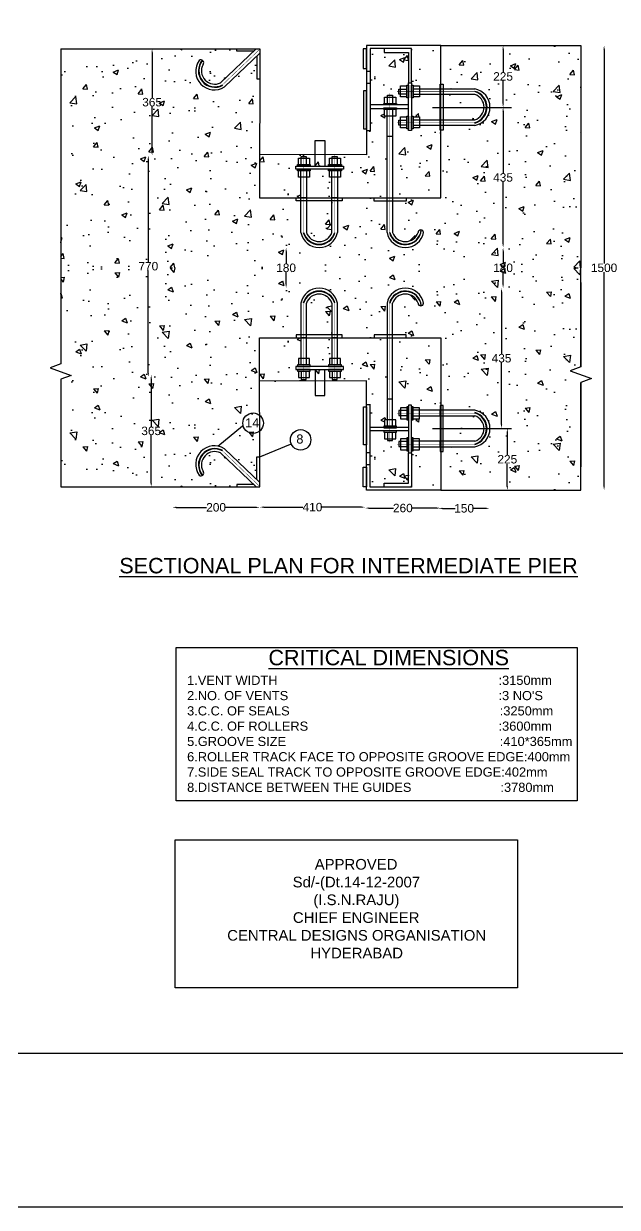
# Model space of a CAD drawing. Header units: metres. Extents: x 9074 to 14616, y 1632 to 4470.
# Drawn here: x 12057 to 12827, y 1632 to 3167 of the extents above; entities that cross this region are included whole.
import ezdxf

# ---------------------------------------------------------------- set-up
doc = ezdxf.new("R2010")
doc.units = ezdxf.units.M
doc.header["$MEASUREMENT"] = 0
doc.linetypes.add('ACAD_ISO02W100', pattern=[15, 12, -3])
doc.layers.add('DRAWING', color=7, linetype='Continuous')
doc.styles.get("Standard").update_dxf_attribs({"font": 'ARIAL_1.TTF'})
doc.dimstyles.get("Standard").update_dxf_attribs({"dimtxt": 11, "dimasz": 5, "dimexe": 0.18, "dimexo": 0.0625, "dimgap": 0.09, "dimtad": 0, "dimtih": 1, "dimtoh": 1, "dimdec": 0, "dimzin": 0, "dimdsep": 46, "dimtxsty": 'Standard', "dimcen": 0, "dimse1": 1, "dimse2": 1, "dimadec": 0, "dimazin": 0, "dimtfac": 1, "dimtdec": 0, "dimtofl": 0, "dimtmove": 0, "dimatfit": 3, "dimfxl": 0, "dimtolj": 1, "dimtzin": 0, "dimarcsym": 0})
picture_1 = doc.add_image_def('image1.jpg', size_in_pixel=(7220, 3698))
pattern_1 = [(50, (0, 0), (71.72602, -6.27521), [7.5, -82.5]), (355, (0, 0), (-13.87513, 75.2192), [6, -66]), (100.4514, (5.98, -0.52), (57.85094, 68.94395), [6.374, -70.1142]), (46.1842, (0, 20), (106.7241, -16.5519), [11.25, -123.75]), (96.6356, (8.89, 18.62), (93.4663, 97.4118), [9.561, -105.1713]), (351.1842, (0, 20), (93.4662, 97.4119), [9, -99]), (21, (10, 15), (59.6907, -40.2619), [7.5, -82.5]), (326, (10, 15), (24.33153, 72.515), [6, -66]), (71.4514, (14.974, 11.645), (84.02226, 32.25305), [6.374, -70.1142]), (37.5, (0, 0), (1.215986, 33.289385), [0, -65.2, 0, -67, 0, -66.25]), (7.5, (0, 0), (26.30695, 39.44117), [0, -38.2, 0, -63.7, 0, -25.25]), (327.5, (-22.3, 0), (53.382244, -2.255487), [0, -25, 0, -78, 0, -103.5]), (317.5, (-32.3, 0), (58.31862, 10.0105), [0, -32.5, 0, -51.8, 0, -73.5])]
pattern_2 = [(310, (0, 5701.14), (71.72602, 6.27521), [7.5, -82.5]), (5, (0, 5701.14), (-13.87513, -75.2192), [6, -66]), (259.5486, (5.98, 5701.665), (57.85094, -68.94395), [6.374, -70.1142]), (313.8158, (0, 5681.14), (106.7241, 16.5519), [11.25, -123.75]), (263.3644, (8.89, 5682.52), (93.4663, -97.4118), [9.561, -105.1713]), (8.8158, (0, 5681.14), (93.4662, -97.4119), [9, -99]), (339, (10, 5686.14), (59.6907, 40.2619), [7.5, -82.5]), (34, (10, 5686.14), (24.33153, -72.515), [6, -66]), (288.5486, (14.974, 5689.5), (84.02226, -32.25305), [6.374, -70.1142]), (322.5, (0, 5701.142), (1.215986, -33.289385), [0, -65.2, 0, -67, 0, -66.25]), (352.5, (0, 5701.142), (26.30695, -39.44117), [0, -38.2, 0, -63.7, 0, -25.25]), (32.5, (-22.3, 5701.142), (53.382244, 2.255487), [0, -25, 0, -78, 0, -103.5]), (42.5, (-32.3, 5701.14), (58.31862, -10.0105), [0, -32.5, 0, -51.8, 0, -73.5])]

# ---------------------------------------------------------------- blocks, each defined once
blk = doc.blocks.new('*D36')
at = {"layer": 'Defpoints', "color": 0, "transparency": 16777216}
for p in [(12224.8, 3134.8), (12223.6, 2996.3), (12226.3, 2996.3)]:
    blk.add_point(p, dxfattribs=at)
at = {"layer": 'DRAWING', "color": 0, "lineweight": -2, "transparency": 16777216}
for p, q in [((12223.6, 3129.8), (12223.6, 3071.2)), ((12223.6, 3001.3), (12223.6, 3059.8))]:
    blk.add_line(p, q, dxfattribs=at)
at = {"layer": 'DRAWING', "color": 0, "transparency": 16777216}
for points in [[(12222.8, 3129.8), (12224.4, 3129.8), (12223.6, 3134.8)], [(12222.8, 3001.3), (12224.4, 3001.3), (12223.6, 2996.3)]]:
    blk.add_solid(points, dxfattribs=at)
at = {"layer": 'DRAWING', "color": 0, "transparency": 16777216, "insert": (12223.6, 3065.5), "char_height": 11, "attachment_point": 5}
blk.add_mtext('\\A1;365', dxfattribs=at)
blk = doc.blocks.new('*D37')
at = {"layer": 'Defpoints', "color": 0, "transparency": 16777216}
for p in [(12223.6, 2996.3), (12218.7, 2709.2), (12226.1, 2709.2)]:
    blk.add_point(p, dxfattribs=at)
at = {"layer": 'DRAWING', "color": 0, "lineweight": -2, "transparency": 16777216}
for p, q in [((12218.7, 2991.3), (12218.7, 2858.4)), ((12218.7, 2714.2), (12218.7, 2847))]:
    blk.add_line(p, q, dxfattribs=at)
at = {"layer": 'DRAWING', "color": 0, "transparency": 16777216}
for points in [[(12217.8, 2991.3), (12219.5, 2991.3), (12218.7, 2996.3)], [(12217.8, 2714.2), (12219.5, 2714.2), (12218.7, 2709.2)]]:
    blk.add_solid(points, dxfattribs=at)
at = {"layer": 'DRAWING', "color": 0, "transparency": 16777216, "insert": (12218.7, 2852.7), "char_height": 11, "attachment_point": 5}
blk.add_mtext('\\A1;770', dxfattribs=at)
blk = doc.blocks.new('*D38')
at = {"layer": 'Defpoints', "color": 0, "transparency": 16777216}
for p in [(12218.3, 2711.7), (12218.3, 2566.3), (12222.4, 2566.3)]:
    blk.add_point(p, dxfattribs=at)
at = {"layer": 'DRAWING', "color": 0, "lineweight": -2, "transparency": 16777216}
for p, q in [((12222.4, 2706.7), (12222.4, 2644.7)), ((12222.4, 2571.3), (12222.4, 2633.3))]:
    blk.add_line(p, q, dxfattribs=at)
at = {"layer": 'DRAWING', "color": 0, "transparency": 16777216}
for points in [[(12221.6, 2706.7), (12223.3, 2706.7), (12222.4, 2711.7)], [(12221.6, 2571.3), (12223.3, 2571.3), (12222.4, 2566.3)]]:
    blk.add_solid(points, dxfattribs=at)
at = {"layer": 'DRAWING', "color": 0, "transparency": 16777216, "insert": (12222.4, 2639), "char_height": 11, "attachment_point": 5}
blk.add_mtext('\\A1;365', dxfattribs=at)
blk = doc.blocks.new('*D39')
at = {"layer": 'Defpoints', "color": 0, "transparency": 16777216}
for p in [(12249.9, 2537.3), (12363.3, 2539.8), (12363.3, 2539.5)]:
    blk.add_point(p, dxfattribs=at)
at = {"layer": 'DRAWING', "color": 0, "lineweight": -2, "transparency": 16777216}
for p, q in [((12254.9, 2539.8), (12294.3, 2539.8)), ((12358.3, 2539.8), (12318.9, 2539.8))]:
    blk.add_line(p, q, dxfattribs=at)
at = {"layer": 'DRAWING', "color": 0, "transparency": 16777216}
for points in [[(12254.9, 2540.7), (12254.9, 2539), (12249.9, 2539.8)], [(12358.3, 2540.7), (12358.3, 2539), (12363.3, 2539.8)]]:
    blk.add_solid(points, dxfattribs=at)
at = {"layer": 'DRAWING', "color": 0, "transparency": 16777216, "insert": (12306.6, 2539.8), "char_height": 11, "attachment_point": 5}
blk.add_mtext('\\A1;200', dxfattribs=at)
blk = doc.blocks.new('*D40')
at = {"layer": 'Defpoints', "color": 0, "transparency": 16777216}
for p in [(12363.3, 2539.5), (12499.9, 2540.1), (12499.9, 2538.5)]:
    blk.add_point(p, dxfattribs=at)
at = {"layer": 'DRAWING', "color": 0, "lineweight": -2, "transparency": 16777216}
for p, q in [((12368.3, 2540.1), (12419.2, 2540.1)), ((12494.9, 2540.1), (12444, 2540.1))]:
    blk.add_line(p, q, dxfattribs=at)
at = {"layer": 'DRAWING', "color": 0, "transparency": 16777216}
for points in [[(12368.3, 2541), (12368.3, 2539.3), (12363.3, 2540.1)], [(12494.9, 2541), (12494.9, 2539.3), (12499.9, 2540.1)]]:
    blk.add_solid(points, dxfattribs=at)
at = {"layer": 'DRAWING', "color": 0, "transparency": 16777216, "insert": (12431.6, 2540.1), "char_height": 11, "attachment_point": 5}
blk.add_mtext('\\A1;410', dxfattribs=at)
blk = doc.blocks.new('*D41')
at = {"layer": 'Defpoints', "color": 0, "transparency": 16777216}
for p in [(12499.9, 2540.1), (12597.7, 2538.9), (12597.7, 2538.9)]:
    blk.add_point(p, dxfattribs=at)
at = {"layer": 'DRAWING', "color": 0, "lineweight": -2, "transparency": 16777216}
for p, q in [((12504.9, 2538.9), (12536.5, 2538.9)), ((12592.7, 2538.9), (12561.1, 2538.9))]:
    blk.add_line(p, q, dxfattribs=at)
at = {"layer": 'DRAWING', "color": 0, "transparency": 16777216}
for points in [[(12504.9, 2539.7), (12504.9, 2538), (12499.9, 2538.9)], [(12592.7, 2539.7), (12592.7, 2538), (12597.7, 2538.9)]]:
    blk.add_solid(points, dxfattribs=at)
at = {"layer": 'DRAWING', "color": 0, "transparency": 16777216, "insert": (12548.8, 2538.9), "char_height": 11, "attachment_point": 5}
blk.add_mtext('\\A1;260', dxfattribs=at)
blk = doc.blocks.new('*D42')
at = {"layer": 'Defpoints', "color": 0, "transparency": 16777216}
for p in [(12595.2, 2538.4), (12661.3, 2539.8), (12661.3, 2538.5)]:
    blk.add_point(p, dxfattribs=at)
at = {"layer": 'DRAWING', "color": 0, "lineweight": -2, "transparency": 16777216}
for p, q in [((12600.2, 2538.5), (12616.6, 2538.5)), ((12656.3, 2538.5), (12640, 2538.5))]:
    blk.add_line(p, q, dxfattribs=at)
at = {"layer": 'DRAWING', "color": 0, "transparency": 16777216}
for points in [[(12600.2, 2539.4), (12600.2, 2537.7), (12595.2, 2538.5)], [(12656.3, 2539.4), (12656.3, 2537.7), (12661.3, 2538.5)]]:
    blk.add_solid(points, dxfattribs=at)
at = {"layer": 'DRAWING', "color": 0, "transparency": 16777216, "insert": (12628.3, 2538.5), "char_height": 11, "attachment_point": 5}
blk.add_mtext('\\A1;150', dxfattribs=at)
blk = doc.blocks.new('*D43')
at = {"layer": 'Defpoints', "color": 0, "transparency": 16777216}
for p in [(12680.5, 2642.3), (12684.3, 2562.1), (12684.3, 2562.1)]:
    blk.add_point(p, dxfattribs=at)
at = {"layer": 'DRAWING', "color": 0, "lineweight": -2, "transparency": 16777216}
for p, q in [((12684.3, 2637.3), (12684.3, 2607.9)), ((12684.3, 2567.1), (12684.3, 2596.5))]:
    blk.add_line(p, q, dxfattribs=at)
at = {"layer": 'DRAWING', "color": 0, "transparency": 16777216}
for points in [[(12683.5, 2637.3), (12685.2, 2637.3), (12684.3, 2642.3)], [(12683.5, 2567.1), (12685.2, 2567.1), (12684.3, 2562.1)]]:
    blk.add_solid(points, dxfattribs=at)
at = {"layer": 'DRAWING', "color": 0, "transparency": 16777216, "insert": (12684.3, 2602.2), "char_height": 11, "attachment_point": 5}
blk.add_mtext('\\A1;225', dxfattribs=at)
blk = doc.blocks.new('*D44')
at = {"layer": 'Defpoints', "color": 0, "transparency": 16777216}
for p in [(12675.8, 2824.2), (12676.8, 2824.2), (12684.3, 2642.3)]:
    blk.add_point(p, dxfattribs=at)
at = {"layer": 'DRAWING', "color": 0, "lineweight": -2, "transparency": 16777216}
for p, q in [((12676.8, 2819.2), (12676.8, 2739)), ((12676.8, 2647.3), (12676.8, 2727.6))]:
    blk.add_line(p, q, dxfattribs=at)
at = {"layer": 'DRAWING', "color": 0, "transparency": 16777216}
for points in [[(12676, 2819.2), (12677.7, 2819.2), (12676.8, 2824.2)], [(12676, 2647.3), (12677.7, 2647.3), (12676.8, 2642.3)]]:
    blk.add_solid(points, dxfattribs=at)
at = {"layer": 'DRAWING', "color": 0, "transparency": 16777216, "insert": (12676.8, 2733.3), "char_height": 11, "attachment_point": 5}
blk.add_mtext('\\A1;435', dxfattribs=at)
blk = doc.blocks.new('*D45')
at = {"layer": 'Defpoints', "color": 0, "transparency": 16777216}
for p in [(12552, 2876.8), (12678.8, 2876.8), (12552, 2824.3)]:
    blk.add_point(p, dxfattribs=at)
at = {"layer": 'DRAWING', "color": 0, "lineweight": -2, "transparency": 16777216}
for p, q in [((12678.8, 2871.8), (12678.8, 2856.3)), ((12678.8, 2829.3), (12678.8, 2844.9))]:
    blk.add_line(p, q, dxfattribs=at)
at = {"layer": 'DRAWING', "color": 0, "transparency": 16777216}
for points in [[(12678, 2871.8), (12679.7, 2871.8), (12678.8, 2876.8)], [(12678, 2829.3), (12679.7, 2829.3), (12678.8, 2824.3)]]:
    blk.add_solid(points, dxfattribs=at)
at = {"layer": 'DRAWING', "color": 0, "transparency": 16777216, "insert": (12678.8, 2850.6), "char_height": 11, "attachment_point": 5}
blk.add_mtext('\\A1;180', dxfattribs=at)
blk = doc.blocks.new('*D46')
at = {"layer": 'Defpoints', "color": 0, "transparency": 16777216}
for p in [(12678.8, 3058.8), (12678.8, 3058.8), (12678.8, 2876.8)]:
    blk.add_point(p, dxfattribs=at)
at = {"layer": 'DRAWING', "color": 0, "lineweight": -2, "transparency": 16777216}
for p, q in [((12678.8, 3053.8), (12678.8, 2973.5)), ((12678.8, 2881.8), (12678.8, 2962.1))]:
    blk.add_line(p, q, dxfattribs=at)
at = {"layer": 'DRAWING', "color": 0, "transparency": 16777216}
for points in [[(12678, 3053.8), (12679.7, 3053.8), (12678.8, 3058.8)], [(12678, 2881.8), (12679.7, 2881.8), (12678.8, 2876.8)]]:
    blk.add_solid(points, dxfattribs=at)
at = {"layer": 'DRAWING', "color": 0, "transparency": 16777216, "insert": (12678.8, 2967.8), "char_height": 11, "attachment_point": 5}
blk.add_mtext('\\A1;435', dxfattribs=at)
blk = doc.blocks.new('*D47')
at = {"layer": 'Defpoints', "color": 0, "transparency": 16777216}
for p in [(12678.8, 3139), (12678.8, 3139), (12678.8, 3058.8)]:
    blk.add_point(p, dxfattribs=at)
at = {"layer": 'DRAWING', "color": 0, "lineweight": -2, "transparency": 16777216}
for p, q in [((12678.8, 3134), (12678.8, 3104.6)), ((12678.8, 3063.8), (12678.8, 3093.2))]:
    blk.add_line(p, q, dxfattribs=at)
at = {"layer": 'DRAWING', "color": 0, "transparency": 16777216}
for points in [[(12678, 3134), (12679.7, 3134), (12678.8, 3139)], [(12678, 3063.8), (12679.7, 3063.8), (12678.8, 3058.8)]]:
    blk.add_solid(points, dxfattribs=at)
at = {"layer": 'DRAWING', "color": 0, "transparency": 16777216, "insert": (12678.8, 3098.9), "char_height": 11, "attachment_point": 5}
blk.add_mtext('\\A1;225', dxfattribs=at)
blk = doc.blocks.new('*D48')
at = {"layer": 'Defpoints', "color": 0, "transparency": 16777216}
for p in [(12437.7, 2877), (12397.4, 2824.3), (12439.5, 2824.3)]:
    blk.add_point(p, dxfattribs=at)
at = {"layer": 'DRAWING', "color": 0, "lineweight": -2, "transparency": 16777216}
for p, q in [((12397.4, 2872), (12397.4, 2856.3)), ((12397.4, 2829.3), (12397.4, 2844.9))]:
    blk.add_line(p, q, dxfattribs=at)
at = {"layer": 'DRAWING', "color": 0, "transparency": 16777216}
for points in [[(12396.6, 2872), (12398.2, 2872), (12397.4, 2877)], [(12396.6, 2829.3), (12398.2, 2829.3), (12397.4, 2824.3)]]:
    blk.add_solid(points, dxfattribs=at)
at = {"layer": 'DRAWING', "color": 0, "transparency": 16777216, "insert": (12397.4, 2850.6), "char_height": 11, "attachment_point": 5}
blk.add_mtext('\\A1;180', dxfattribs=at)
blk = doc.blocks.new('*D49')
at = {"layer": 'Defpoints', "color": 0, "transparency": 16777216}
for p in [(12779.7, 3139), (12779.7, 2562.1), (12809.8, 2562.1)]:
    blk.add_point(p, dxfattribs=at)
at = {"layer": 'DRAWING', "color": 0, "lineweight": -2, "transparency": 16777216}
for p, q in [((12809.8, 3134), (12809.8, 2856.3)), ((12809.8, 2567.1), (12809.8, 2844.9))]:
    blk.add_line(p, q, dxfattribs=at)
at = {"layer": 'DRAWING', "color": 0, "transparency": 16777216}
for points in [[(12809, 3134), (12810.7, 3134), (12809.8, 3139)], [(12809, 2567.1), (12810.7, 2567.1), (12809.8, 2562.1)]]:
    blk.add_solid(points, dxfattribs=at)
at = {"layer": 'DRAWING', "color": 0, "transparency": 16777216, "insert": (12809.8, 2850.6), "char_height": 11, "attachment_point": 5}
blk.add_mtext('\\A1;1500', dxfattribs=at)

msp = doc.modelspace()

# ---------------------------------------------------------------- hatches: boundary and pattern name
at = {"layer": 'DRAWING'}
h = msp.add_hatch(dxfattribs=at)
h.set_pattern_fill('AR-CONC', color=256, scale=10, style=0)
h.set_pattern_definition(pattern_1)
h.paths.add_polyline_path([(12416.6, 2937.5), (12410.3, 2937.5), (12410.3, 2941.4), (12363.1, 2941.4), (12363.2, 3095.7), (12359.3, 3095.7), (12359.3, 3125.4), (12317.4, 3085.4, -0.83115), (12284.7, 3119.7, -0.89326), (12289.6, 3114.5, 0.728068), (12312.4, 3090.6), (12355.4, 3131.6), (12333.4, 3131.6), (12333.4, 3134.8), (12105.1, 3134.8), (12105.1, 2850.6), (12779.7, 2850.6), (12779.7, 3139), (12598.2, 3139), (12598.2, 3088.7), (12601.2, 3088.7), (12601.2, 3082.8), (12642.1, 3082.8, -0.83115), (12642.1, 3035.3), (12601.2, 3035.3), (12601.2, 3029.1), (12598.2, 3029.1), (12598.2, 2941.4), (12552.9, 2941.4), (12552.9, 2937.3), (12535.5, 2937.3), (12535.5, 2896.6, 0.728068), (12568.5, 2896.6, -0.89326), (12575.7, 2896.6, -0.83115), (12528.3, 2896.6), (12528.3, 2937.3), (12511.6, 2937.3), (12511.6, 2941.4), (12469.9, 2941.4), (12469.9, 2937.5), (12464, 2937.5), (12464, 2896.6, -0.83115), (12416.6, 2896.6)])
h.paths.add_polyline_path([(12456.8, 2968.1), (12453.7, 2968.1), (12453.7, 2976.6), (12452.4, 2976.6), (12452.4, 2978.6), (12428.7, 2978.6), (12428.7, 2976.6), (12427.7, 2976.6), (12427.7, 2968.1), (12423.8, 2968.1), (12423.8, 2941.4), (12456.8, 2941.4)], flags=17)
h.paths.add_polyline_path([(12416.6, 2968.1), (12413.3, 2968.1), (12413.3, 2976.6), (12412.1, 2976.6), (12412.1, 2978.6), (12409.8, 2978.6), (12409.8, 2982.5), (12412.1, 2982.5), (12412.1, 2984.5), (12413.3, 2984.5), (12413.3, 2992.8), (12416.8, 2992.8), (12416.8, 2995.2), (12420.1, 2995.2), (12420.1, 2997.4), (12363.2, 2997.5), (12363.1, 2941.4), (12416.6, 2941.4)], flags=17)
h.paths.add_polyline_path([(12528.3, 3047.5), (12525.2, 3047.5), (12525.2, 3056), (12524, 3056), (12524, 3057.5), (12506.4, 3057.5), (12506.4, 3028.5), (12501.5, 3028.5), (12501.5, 2997.3), (12460.5, 2997.4), (12460.5, 2995.2), (12463.8, 2995.2), (12463.8, 2992.8), (12468.1, 2992.8), (12468.1, 2984.5), (12469.1, 2984.5), (12469.1, 2982.5), (12471.8, 2982.5), (12471.8, 2978.6), (12469.1, 2978.6), (12469.1, 2976.6), (12468, 2976.6), (12468, 2968.1), (12464, 2968.1), (12464, 2941.4), (12528.3, 2941.4)], flags=17)
h.paths.add_polyline_path([(12598.2, 3029.1), (12597.3, 3029.1), (12597.3, 3035.3), (12570.5, 3035.3), (12570.5, 3032.1), (12562.1, 3032.1), (12562.1, 3030.9), (12560, 3030.9), (12560, 3028.6), (12556.2, 3028.6), (12556.2, 3030.9), (12554.1, 3030.9), (12554.1, 3032.1), (12545.8, 3032.1), (12545.8, 3035.6), (12543.4, 3035.6), (12543.4, 3042.2), (12545.8, 3042.2), (12545.8, 3046.5), (12554.1, 3046.5), (12554.1, 3047.5), (12556.2, 3047.5), (12556.2, 3057.5), (12540.6, 3057.5), (12540.6, 3056), (12539.6, 3056), (12539.6, 3047.5), (12535.5, 3047.5), (12535.5, 2941.4), (12552.9, 2941.4), (12598.2, 2941.4)], flags=17)
h.paths.add_polyline_path([(12597.3, 3075.6), (12570.5, 3075.6), (12570.5, 3072.4), (12562.1, 3072.4), (12562.1, 3071.2), (12560, 3071.2), (12560, 3047.5), (12562.1, 3047.5), (12562.1, 3046.5), (12570.5, 3046.5), (12570.5, 3042.6), (12597.3, 3042.6)], flags=17)
h.paths.add_polyline_path([(12654.1, 3058.8), (12601.2, 3058.8), (12601.2, 3042.6), (12642.1, 3042.6, 0.321874)], flags=17)
h.paths.add_polyline_path([(12642.1, 3075.6), (12601.2, 3075.6), (12601.2, 3058.8), (12654.1, 3058.8, 0.329076)], flags=17)
h.paths.add_polyline_path([(12556.2, 3130.1), (12524.6, 3130.1), (12524.6, 3135.2), (12506.4, 3135.2), (12506.4, 3061.9), (12524, 3061.9), (12524, 3063.9), (12525.2, 3063.9), (12525.2, 3072.2), (12528.7, 3072.2), (12528.7, 3074.6), (12535.3, 3074.6), (12535.3, 3072.2), (12539.6, 3072.2), (12539.6, 3063.9), (12540.6, 3063.9), (12540.6, 3061.9), (12556.2, 3061.9), (12556.2, 3071.2), (12554.1, 3071.2), (12554.1, 3072.4), (12545.8, 3072.4), (12545.8, 3075.9), (12543.4, 3075.9), (12543.4, 3082.6), (12545.8, 3082.6), (12545.8, 3086.8), (12554.1, 3086.8), (12554.1, 3087.8), (12556.2, 3087.8), (12556.2, 3090.6)], flags=17)
h.paths.add_polyline_path([(12598.2, 3139), (12501.5, 3139), (12501.5, 3105.8), (12506.4, 3105.8), (12506.4, 3135.2), (12524.6, 3135.2), (12560, 3135.2), (12560, 3090.6), (12560, 3087.8), (12562.1, 3087.8), (12562.1, 3086.8), (12570.5, 3086.8), (12570.5, 3082.8), (12597.3, 3082.8), (12597.3, 3088.7), (12598.2, 3088.7)], flags=17)
h.paths.add_polyline_path([(12447.5, 2997.4), (12434.9, 2997.4), (12434.9, 2982.5), (12447.5, 2982.5)], flags=17)
for points in [[(12286.9, 3117.4), (12287.1, 3117.1, 0.758859), (12314.9, 3088), (12315.3, 3087.6, -0.771708)], [(12642.1, 3079.6), (12642.1, 3079.2, -0.758859), (12642.1, 3038.9), (12642.1, 3038.4, 0.771708)], [(12460.8, 2896.6), (12460.5, 2896.6, -0.758859), (12420.1, 2896.6), (12419.6, 2896.6, 0.771708)], [(12572.5, 2896.6), (12572.2, 2896.6, -0.758859), (12531.9, 2896.6), (12531.4, 2896.6, 0.771708)], [(12460.8, 2804.6), (12460.5, 2804.6, 0.758859), (12420.1, 2804.6), (12419.6, 2804.6, -0.771708)], [(12572.5, 2804.6), (12572.2, 2804.6, 0.758859), (12531.9, 2804.6), (12531.4, 2804.6, -0.771708)], [(12642.1, 2621.6), (12642.1, 2621.9, 0.758859), (12642.1, 2662.2), (12642.1, 2662.7, -0.771708)], [(12286.9, 2583.8), (12287.1, 2584, -0.758859), (12314.9, 2613.2), (12315.3, 2613.5, 0.771708)]]:
    msp.add_hatch(color=256, dxfattribs=at).paths.add_polyline_path(points)
h = msp.add_hatch(dxfattribs=at)
h.set_pattern_fill('AR-CONC', color=256, scale=10, style=0)
h.set_pattern_definition(pattern_1)
h.paths.add_polyline_path([(12456.8, 2937.5), (12423.8, 2937.5), (12423.8, 2896.6, 0.728068), (12456.8, 2896.6)])
h = msp.add_hatch(dxfattribs=at)
h.set_pattern_fill('AR-CONC', color=256, scale=10, style=0)
h.set_pattern_definition(pattern_2)
h.paths.add_polyline_path([(12416.6, 2763.7), (12410.3, 2763.7), (12410.3, 2759.8), (12363.1, 2759.8), (12363.2, 2605.4), (12359.3, 2605.4), (12359.3, 2575.8), (12317.4, 2615.7, 0.83115), (12284.7, 2581.4, 0.89326), (12289.6, 2586.7, -0.728068), (12312.4, 2610.5), (12355.4, 2569.5), (12333.4, 2569.5), (12333.4, 2566.3), (12105.1, 2566.3), (12105.1, 2850.6), (12779.7, 2850.6), (12779.7, 2562.1), (12598.2, 2562.1), (12598.2, 2612.4), (12601.2, 2612.4), (12601.2, 2618.4), (12642.1, 2618.4, 0.83115), (12642.1, 2665.8), (12601.2, 2665.8), (12601.2, 2672.1), (12598.2, 2672.1), (12598.2, 2759.8), (12552.9, 2759.8), (12552.9, 2763.8), (12535.5, 2763.8), (12535.5, 2804.6, -0.728068), (12568.5, 2804.6, 0.89326), (12575.7, 2804.6, 0.83115), (12528.3, 2804.6), (12528.3, 2763.8), (12511.6, 2763.8), (12511.6, 2759.8), (12469.9, 2759.8), (12469.9, 2763.7), (12464, 2763.7), (12464, 2804.6, 0.83115), (12416.6, 2804.6)])
h.paths.add_polyline_path([(12456.8, 2733), (12453.7, 2733), (12453.7, 2724.6), (12452.4, 2724.6), (12452.4, 2722.5), (12428.7, 2722.5), (12428.7, 2724.6), (12427.7, 2724.6), (12427.7, 2733), (12423.8, 2733), (12423.8, 2759.8), (12456.8, 2759.8)], flags=17)
h.paths.add_polyline_path([(12416.6, 2733), (12413.3, 2733), (12413.3, 2724.6), (12412.1, 2724.6), (12412.1, 2722.5), (12409.8, 2722.5), (12409.8, 2718.7), (12412.1, 2718.7), (12412.1, 2716.6), (12413.3, 2716.6), (12413.3, 2708.3), (12416.8, 2708.3), (12416.8, 2705.9), (12420.1, 2705.9), (12420.1, 2703.7), (12363.2, 2703.7), (12363.1, 2759.8), (12416.6, 2759.8)], flags=17)
h.paths.add_polyline_path([(12528.3, 2653.6), (12525.2, 2653.6), (12525.2, 2645.2), (12524, 2645.2), (12524, 2643.7), (12506.4, 2643.7), (12506.4, 2672.7), (12501.5, 2672.7), (12501.5, 2703.8), (12460.5, 2703.8), (12460.5, 2705.9), (12463.8, 2705.9), (12463.8, 2708.3), (12468.1, 2708.3), (12468.1, 2716.6), (12469.1, 2716.6), (12469.1, 2718.7), (12471.8, 2718.7), (12471.8, 2722.5), (12469.1, 2722.5), (12469.1, 2724.6), (12468, 2724.6), (12468, 2733), (12464, 2733), (12464, 2759.8), (12528.3, 2759.8)], flags=17)
h.paths.add_polyline_path([(12598.2, 2672.1), (12597.3, 2672.1), (12597.3, 2665.8), (12570.5, 2665.8), (12570.5, 2669), (12562.1, 2669), (12562.1, 2670.3), (12560, 2670.3), (12560, 2672.5), (12556.2, 2672.5), (12556.2, 2670.3), (12554.1, 2670.3), (12554.1, 2669), (12545.8, 2669), (12545.8, 2665.6), (12543.4, 2665.6), (12543.4, 2658.9), (12545.8, 2658.9), (12545.8, 2654.6), (12554.1, 2654.6), (12554.1, 2653.6), (12556.2, 2653.6), (12556.2, 2643.7), (12540.6, 2643.7), (12540.6, 2645.2), (12539.6, 2645.2), (12539.6, 2653.6), (12535.5, 2653.6), (12535.5, 2759.8), (12552.9, 2759.8), (12598.2, 2759.8)], flags=17)
h.paths.add_polyline_path([(12597.3, 2625.6), (12570.5, 2625.6), (12570.5, 2628.7), (12562.1, 2628.7), (12562.1, 2629.9), (12560, 2629.9), (12560, 2653.6), (12562.1, 2653.6), (12562.1, 2654.7), (12570.5, 2654.7), (12570.5, 2658.6), (12597.3, 2658.6)], flags=17)
h.paths.add_polyline_path([(12654.1, 2642.3), (12601.2, 2642.3), (12601.2, 2658.6), (12642.1, 2658.6, -0.321874)], flags=17)
h.paths.add_polyline_path([(12642.1, 2625.6), (12601.2, 2625.6), (12601.2, 2642.3), (12654.1, 2642.3, -0.329076)], flags=17)
h.paths.add_polyline_path([(12556.2, 2571), (12524.6, 2571), (12524.6, 2566), (12506.4, 2566), (12506.4, 2639.3), (12524, 2639.3), (12524, 2637.2), (12525.2, 2637.2), (12525.2, 2628.9), (12528.7, 2628.9), (12528.7, 2626.5), (12535.3, 2626.5), (12535.3, 2628.9), (12539.6, 2628.9), (12539.6, 2637.2), (12540.6, 2637.2), (12540.6, 2639.3), (12556.2, 2639.3), (12556.2, 2629.9), (12554.1, 2629.9), (12554.1, 2628.7), (12545.8, 2628.7), (12545.8, 2625.2), (12543.4, 2625.2), (12543.4, 2618.6), (12545.8, 2618.6), (12545.8, 2614.3), (12554.1, 2614.3), (12554.1, 2613.3), (12556.2, 2613.3), (12556.2, 2610.5)], flags=17)
h.paths.add_polyline_path([(12598.2, 2562.1), (12501.5, 2562.1), (12501.5, 2595.3), (12506.4, 2595.3), (12506.4, 2566), (12524.6, 2566), (12560, 2566), (12560, 2610.5), (12560, 2613.3), (12562.1, 2613.3), (12562.1, 2614.3), (12570.5, 2614.3), (12570.5, 2618.4), (12597.3, 2618.4), (12597.3, 2612.4), (12598.2, 2612.4)], flags=17)
h.paths.add_polyline_path([(12447.5, 2703.8), (12434.9, 2703.7), (12434.9, 2718.7), (12447.5, 2718.7)], flags=17)
h = msp.add_hatch(dxfattribs=at)
h.set_pattern_fill('AR-CONC', color=256, scale=10, style=0)
h.set_pattern_definition(pattern_2)
h.paths.add_polyline_path([(12423.8, 2763.7), (12456.8, 2763.7), (12456.8, 2804.6, 0.728068), (12423.8, 2804.6)])

# ---------------------------------------------------------------- linework, layer by layer
for p, q in [((12358.7, 3134.8), (12312.4, 3090.6)), ((12317.4, 3085.4), (12363.3, 3129.2)), ((12562.1, 3082.8), (12642.1, 3082.8)), ((12642.1, 3075.6), (12562.1, 3075.6)), ((12597.3, 3082.8), (12597.3, 3075.6)), ((12528.3, 2896.6), (12528.3, 3056)), ((12535.5, 3056), (12535.5, 2896.6)), ((12562.1, 3042.6), (12642.1, 3042.6)), ((12597.3, 3042.6), (12597.3, 3035.3)), ((12642.1, 3035.3), (12562.1, 3035.3)), ((12434.9, 2982.5), (12434.9, 3016)), ((12434.9, 3016), (12447.5, 3016)), ((12447.5, 3016), (12447.5, 2982.5)), ((12535.5, 3020.8), (12528.3, 3020.8)), ((12416.6, 2896.6), (12416.6, 2976.6)), ((12423.8, 2976.6), (12423.8, 2896.6)), ((12456.8, 2896.6), (12456.8, 2976.6)), ((12464, 2976.6), (12464, 2896.6)), ((12423.8, 2941.4), (12416.6, 2941.4)), ((12464, 2941.4), (12456.8, 2941.4)), ((12416.6, 2804.6), (12416.6, 2724.6)), ((12423.8, 2724.6), (12423.8, 2804.6)), ((12456.8, 2804.6), (12456.8, 2724.6)), ((12464, 2724.6), (12464, 2804.6)), ((12528.3, 2804.6), (12528.3, 2645.2)), ((12535.5, 2645.2), (12535.5, 2804.6)), ((12423.8, 2759.8), (12416.6, 2759.8)), ((12464, 2759.8), (12456.8, 2759.8)), ((12434.9, 2718.7), (12434.9, 2685.1)), ((12447.5, 2685.1), (12447.5, 2718.7)), ((12434.9, 2685.1), (12447.5, 2685.1)), ((12535.5, 2680.4), (12528.3, 2680.4)), ((12642.1, 2665.8), (12562.1, 2665.8)), ((12562.1, 2658.6), (12642.1, 2658.6)), ((12597.3, 2658.6), (12597.3, 2665.8)), ((12317.4, 2615.7), (12363.3, 2572)), ((12642.1, 2625.6), (12562.1, 2625.6)), ((12562.1, 2618.4), (12642.1, 2618.4)), ((12597.3, 2618.4), (12597.3, 2625.6)), ((12358.7, 2566.3), (12312.4, 2610.5))]:
    msp.add_line(p, q, dxfattribs=at)
for points in [[(10143.8, 4266.3), (13606.7, 4266.3), (13606.7, 1831.1), (10143.8, 1831.1)], [(12501.5, 3134.9), (12497.5, 3134.9), (12497.5, 3109.1), (12501.5, 3109.1)], [(12554.1, 3071.2), (12554.1, 3087.8), (12556.2, 3087.8), (12556.2, 3071.2)], [(12556.2, 3028.6), (12556.2, 3090.6), (12560, 3090.6), (12560, 3028.6)], [(12560, 3071.2), (12560, 3087.8), (12562.1, 3087.8), (12562.1, 3071.2)], [(12597.3, 3029.1), (12597.3, 3088.7), (12601.2, 3088.7), (12601.2, 3029.1)], [(12501.5, 3080.3), (12497.9, 3080.3), (12497.9, 3031), (12501.5, 3031)], [(12524, 3063.9), (12540.6, 3063.9), (12540.6, 3061.9), (12524, 3061.9)], [(12524, 3058), (12540.6, 3058), (12540.6, 3056), (12524, 3056)], [(12554.1, 3030.9), (12554.1, 3047.5), (12556.2, 3047.5), (12556.2, 3030.9)], [(12560, 3030.9), (12560, 3047.5), (12562.1, 3047.5), (12562.1, 3030.9)], [(12409.8, 2982.5), (12471.8, 2982.5), (12471.8, 2978.6), (12409.8, 2978.6)], [(12412.1, 2984.5), (12428.7, 2984.5), (12428.7, 2982.5), (12412.1, 2982.5)], [(12452.4, 2984.5), (12469.1, 2984.5), (12469.1, 2982.5), (12452.4, 2982.5)], [(12412.1, 2978.6), (12428.7, 2978.6), (12428.7, 2976.6), (12412.1, 2976.6)], [(12452.4, 2978.6), (12469.1, 2978.6), (12469.1, 2976.6), (12452.4, 2976.6)], [(12410.3, 2941.4), (12469.9, 2941.4), (12469.9, 2937.5), (12410.3, 2937.5)], [(12511.6, 2941.4), (12552.9, 2941.4), (12552.9, 2937.3), (12511.6, 2937.3)], [(12410.3, 2759.8), (12469.9, 2759.8), (12469.9, 2763.7), (12410.3, 2763.7)], [(12511.6, 2759.8), (12552.9, 2759.8), (12552.9, 2763.8), (12511.6, 2763.8)], [(12409.8, 2718.7), (12471.8, 2718.7), (12471.8, 2722.5), (12409.8, 2722.5)], [(12412.1, 2722.5), (12428.7, 2722.5), (12428.7, 2724.6), (12412.1, 2724.6)], [(12412.1, 2716.6), (12428.7, 2716.6), (12428.7, 2718.7), (12412.1, 2718.7)], [(12452.4, 2722.5), (12469.1, 2722.5), (12469.1, 2724.6), (12452.4, 2724.6)], [(12452.4, 2716.6), (12469.1, 2716.6), (12469.1, 2718.7), (12452.4, 2718.7)], [(12556.2, 2672.5), (12556.2, 2610.5), (12560, 2610.5), (12560, 2672.5)], [(12501.5, 2620.9), (12497.9, 2620.9), (12497.9, 2670.2), (12501.5, 2670.2)], [(12554.1, 2670.3), (12554.1, 2653.6), (12556.2, 2653.6), (12556.2, 2670.3)], [(12560, 2670.3), (12560, 2653.6), (12562.1, 2653.6), (12562.1, 2670.3)], [(12597.3, 2672.1), (12597.3, 2612.4), (12601.2, 2612.4), (12601.2, 2672.1)], [(12524, 2643.1), (12540.6, 2643.1), (12540.6, 2645.2), (12524, 2645.2)], [(12524, 2637.2), (12540.6, 2637.2), (12540.6, 2639.3), (12524, 2639.3)], [(12554.1, 2629.9), (12554.1, 2613.3), (12556.2, 2613.3), (12556.2, 2629.9)], [(12560, 2629.9), (12560, 2613.3), (12562.1, 2613.3), (12562.1, 2629.9)], [(12501.5, 2566.3), (12497.5, 2566.3), (12497.5, 2592.1), (12501.5, 2592.1)], [(12254.8, 2357.8), (12775.1, 2357.8), (12775.1, 2159.2), (12254.8, 2159.2)], [(12253.4, 2108.3), (12697.7, 2108.3), (12697.7, 1916.3), (12253.4, 1916.3)]]:
    msp.add_lwpolyline(points, close=True, dxfattribs=at)
for points in [[(12105.1, 3134.8), (12105.1, 2726)], [(12105.1, 3134.8), (12363.3, 3134.8), (12363.1, 2941.4)], [(12355.4, 3131.6), (12333.4, 3131.6), (12333.4, 3134.8)], [(12598.2, 2941.4), (12598.2, 3139), (12501.5, 3139), (12501.5, 2997.3), (12363.2, 2997.5)], [(12524.6, 3135.2), (12506.4, 3135.2), (12506.4, 3028.5), (12501.5, 3028.5)], [(12560, 3090.6), (12560, 3135.2), (12524.6, 3135.2), (12524.6, 3130.1), (12556.2, 3130.1), (12556.2, 3090.6)], [(12598.2, 3139), (12779.7, 3139), (12779.7, 2850.6)], [(12359.3, 3125.4), (12359.3, 3095.7), (12363.2, 3095.7)], [(12501.5, 3105.8), (12506.4, 3105.8)], [(12501.5, 3090), (12506.4, 3090)], [(12525.2, 3063.9), (12525.2, 3072.2), (12539.6, 3072.2), (12539.6, 3063.9)], [(12528.7, 3063.9), (12528.7, 3074.6), (12535.3, 3074.6), (12535.3, 3063.9)], [(12554.1, 3075.9), (12543.4, 3075.9), (12543.4, 3082.6), (12554.1, 3082.6)], [(12554.1, 3072.4), (12545.8, 3072.4), (12545.8, 3086.8), (12554.1, 3086.8)], [(12556.2, 3086.8), (12556.2, 3072.4)], [(12556.2, 3082.6), (12556.2, 3075.9)], [(12560, 3072.4), (12560, 3086.8)], [(12560, 3075.7), (12560, 3082.9)], [(12562.1, 3086.8), (12570.5, 3086.8), (12570.5, 3072.4), (12562.1, 3072.4)], [(12556.2, 3061.9), (12506.4, 3061.9)], [(12506.4, 3061.9), (12506.4, 3057.5), (12556.2, 3057.5)], [(12539.6, 3061.9), (12525.2, 3061.9)], [(12525.2, 3058), (12539.6, 3058)], [(12528.4, 3058), (12535.6, 3058)], [(12535.3, 3061.9), (12528.7, 3061.9)], [(12587.2, 3058.8), (12689.7, 3058.8)], [(12539.6, 3056), (12539.6, 3047.5), (12525.2, 3047.5), (12525.2, 3056)], [(12554.1, 3035.6), (12543.4, 3035.6), (12543.4, 3042.2), (12554.1, 3042.2)], [(12554.1, 3032.1), (12545.8, 3032.1), (12545.8, 3046.5), (12554.1, 3046.5)], [(12556.2, 3046.5), (12556.2, 3032.1)], [(12556.2, 3042.2), (12556.2, 3035.6)], [(12560, 3032.1), (12560, 3046.5)], [(12560, 3035.3), (12560, 3042.6)], [(12562.1, 3046.5), (12570.5, 3046.5), (12570.5, 3032.1), (12562.1, 3032.1)], [(12416.8, 2984.5), (12416.8, 2995.2), (12423.5, 2995.2), (12423.5, 2984.5)], [(12457.1, 2984.5), (12457.1, 2995.2), (12463.8, 2995.2), (12463.8, 2984.5)], [(12413.3, 2984.5), (12413.3, 2992.8), (12427.7, 2992.8), (12427.7, 2984.5)], [(12427.7, 2982.5), (12413.3, 2982.5)], [(12423.5, 2982.5), (12416.8, 2982.5)], [(12453.7, 2984.5), (12453.7, 2992.8), (12468.1, 2992.8), (12468.1, 2984.5)], [(12468.1, 2982.5), (12453.7, 2982.5)], [(12463.8, 2982.5), (12457.1, 2982.5)], [(12413.3, 2978.6), (12427.7, 2978.6)], [(12427.7, 2976.6), (12427.7, 2968.1), (12413.3, 2968.1), (12413.3, 2976.6)], [(12416.6, 2978.6), (12423.8, 2978.6)], [(12453.7, 2978.6), (12468, 2978.6)], [(12468, 2976.6), (12468, 2968.1), (12453.7, 2968.1), (12453.7, 2976.6)], [(12456.9, 2978.6), (12464.1, 2978.6)], [(12363.1, 2941.4), (12598.2, 2941.4)], [(12779.7, 2722), (12779.7, 2850.6)], [(12105.1, 2566.3), (12363.3, 2566.3), (12363.1, 2759.8)], [(12363.1, 2759.8), (12598.2, 2759.8)], [(12598.2, 2759.8), (12598.2, 2562.1), (12501.5, 2562.1), (12501.5, 2703.8), (12363.2, 2703.7)], [(12427.7, 2724.6), (12427.7, 2733), (12413.3, 2733), (12413.3, 2724.6)], [(12413.3, 2722.5), (12427.7, 2722.5)], [(12427.7, 2718.7), (12413.3, 2718.7)], [(12416.6, 2722.5), (12423.8, 2722.5)], [(12423.5, 2718.7), (12416.8, 2718.7)], [(12468, 2724.6), (12468, 2733), (12453.7, 2733), (12453.7, 2724.6)], [(12453.7, 2722.5), (12468, 2722.5)], [(12468.1, 2718.7), (12453.7, 2718.7)], [(12456.9, 2722.5), (12464.1, 2722.5)], [(12463.8, 2718.7), (12457.1, 2718.7)], [(12105.1, 2706), (12105.1, 2566.3)], [(12413.3, 2716.6), (12413.3, 2708.3), (12427.7, 2708.3), (12427.7, 2716.6)], [(12416.8, 2716.6), (12416.8, 2705.9), (12423.5, 2705.9), (12423.5, 2716.6)], [(12453.7, 2716.6), (12453.7, 2708.3), (12468.1, 2708.3), (12468.1, 2716.6)], [(12457.1, 2716.6), (12457.1, 2705.9), (12463.8, 2705.9), (12463.8, 2716.6)], [(12598.2, 2562.1), (12779.7, 2562.1), (12779.7, 2702)], [(12524.6, 2566), (12506.4, 2566), (12506.4, 2672.7), (12501.5, 2672.7)], [(12554.1, 2665.6), (12543.4, 2665.6), (12543.4, 2658.9), (12554.1, 2658.9)], [(12554.1, 2669), (12545.8, 2669), (12545.8, 2654.6), (12554.1, 2654.6)], [(12556.2, 2654.6), (12556.2, 2669)], [(12556.2, 2658.9), (12556.2, 2665.6)], [(12560, 2669), (12560, 2654.7)], [(12560, 2665.8), (12560, 2658.6)], [(12562.1, 2654.7), (12570.5, 2654.7), (12570.5, 2669), (12562.1, 2669)], [(12506.4, 2639.3), (12506.4, 2643.7), (12556.2, 2643.7)], [(12539.6, 2645.2), (12539.6, 2653.6), (12525.2, 2653.6), (12525.2, 2645.2)], [(12525.2, 2643.1), (12539.6, 2643.1)], [(12528.4, 2643.1), (12535.6, 2643.1)], [(12587.2, 2642.3), (12689.7, 2642.3)], [(12556.2, 2639.3), (12506.4, 2639.3)], [(12539.6, 2639.3), (12525.2, 2639.3)], [(12525.2, 2637.2), (12525.2, 2628.9), (12539.6, 2628.9), (12539.6, 2637.2)], [(12535.3, 2639.3), (12528.7, 2639.3)], [(12528.7, 2637.2), (12528.7, 2626.5), (12535.3, 2626.5), (12535.3, 2637.2)], [(12554.1, 2628.7), (12545.8, 2628.7), (12545.8, 2614.3), (12554.1, 2614.3)], [(12556.2, 2614.3), (12556.2, 2628.7)], [(12560, 2628.7), (12560, 2614.3)], [(12562.1, 2614.3), (12570.5, 2614.3), (12570.5, 2628.7), (12562.1, 2628.7)], [(12501.5, 2611.2), (12506.4, 2611.2)], [(12554.1, 2625.2), (12543.4, 2625.2), (12543.4, 2618.6), (12554.1, 2618.6)], [(12556.2, 2618.6), (12556.2, 2625.2)], [(12560, 2625.5), (12560, 2618.2)], [(12359.3, 2575.8), (12359.3, 2605.4), (12363.2, 2605.4)], [(12560, 2610.5), (12560, 2566), (12524.6, 2566), (12524.6, 2571), (12556.2, 2571), (12556.2, 2610.5)], [(12501.5, 2595.3), (12506.4, 2595.3)], [(12355.4, 2569.5), (12333.4, 2569.5), (12333.4, 2566.3)]]:
    msp.add_lwpolyline(points, dxfattribs=at)
at = {"layer": 'DRAWING', "linetype": 'ACAD_ISO02W100', "ltscale": 0.95, "const_width": 0.522}
for points in [[(12363.3, 3134.3), (12314.6, 3087.8)], [(12532, 3076.9), (12532, 2896.1)], [(12541.2, 3079.2), (12642.1, 3079.2)], [(12541.2, 3038.9), (12642.1, 3038.9)], [(12420.1, 2997.5), (12420.1, 2896.6)], [(12460.5, 2997.5), (12460.5, 2896.6)], [(12420.1, 2703.7), (12420.1, 2804.6)], [(12460.5, 2703.7), (12460.5, 2804.6)], [(12532, 2624.3), (12532, 2805)], [(12541.2, 2662.2), (12642.1, 2662.2)], [(12363.3, 2566.9), (12314.6, 2613.4)], [(12541.2, 2621.9), (12642.1, 2621.9)]]:
    msp.add_lwpolyline(points, dxfattribs=at)
at = {"layer": 'DRAWING', "linetype": 'Continuous'}
for points in [[(12779.7, 2831.6), (12779.7, 2722), (12766, 2717), (12793.5, 2707), (12779.7, 2702), (12779.7, 2592.3)], [(12105.1, 2793.5), (12105.1, 2726), (12091.4, 2721), (12118.8, 2711), (12105.1, 2706), (12105.1, 2628.6)]]:
    msp.add_lwpolyline(points, dxfattribs=at)
at = {"layer": 'DRAWING'}
for centre in [(12354.6, 2649), (12416.2, 2627.4)]:
    msp.add_circle(centre, 13.3, dxfattribs=at)
for centre, radius, start, end in [((12304.2, 3105.6), 24.1, 144.2106, 303.1373), ((12305, 3106.2), 21.3, 139.8821, 298.9892), ((12305.1, 3106.4), 20.9, 140.4716, 298.0606), ((12286.9, 3116.8), 3.63, 320.1277, 127.2202), ((12304.9, 3106.2), 17.3, 151.5596, 295.7883), ((12637.7, 3059.1), 24.1, 280.5367, 79.4633), ((12636.7, 3059), 21.3, 284.6847, 75.3153), ((12636.4, 3059.1), 20.9, 285.6133, 74.3867), ((12636.8, 3059.1), 17.3, 287.8857, 72.1143), ((12440.3, 2901), 24.1, 190.5367, 349.4633), ((12440.2, 2902), 21.3, 194.6847, 345.3153), ((12440.3, 2902.2), 20.9, 195.6133, 344.3867), ((12440.3, 2901.9), 17.3, 197.8857, 342.1143), ((12552, 2901), 24.1, 190.5367, 349.4633), ((12551.9, 2902), 21.3, 194.6847, 353.7919), ((12552, 2902.2), 20.9, 195.6133, 353.2023), ((12552, 2901.9), 17.3, 197.8857, 342.1143), ((12572.1, 2896.1), 3.63, 6.4537, 173.5463), ((12440.3, 2800.2), 24.1, 10.5367, 169.4633), ((12440.2, 2799.2), 21.3, 14.6847, 165.3153), ((12440.3, 2799), 20.9, 15.6133, 164.3867), ((12440.3, 2799.3), 17.3, 17.8857, 162.1143), ((12552, 2800.2), 24.1, 10.5367, 169.4633), ((12551.9, 2799.2), 21.3, 6.2081, 165.3153), ((12552, 2799), 20.9, 6.7977, 164.3867), ((12552, 2799.3), 17.3, 17.8857, 162.1143), ((12572.1, 2805), 3.63, 186.4537, 353.5463), ((12637.7, 2642.1), 24.1, 280.5367, 79.4633), ((12636.7, 2642.2), 21.3, 284.6847, 75.3153), ((12636.4, 2642.1), 20.9, 285.6133, 74.3867), ((12636.8, 2642.1), 17.3, 287.8857, 72.1143), ((12304.2, 2595.6), 24.1, 56.8627, 215.7894), ((12305, 2594.9), 21.3, 61.0108, 220.1179), ((12305.1, 2594.7), 20.9, 61.9394, 219.5284), ((12304.9, 2594.9), 17.3, 64.2117, 208.4404), ((12286.9, 2584.3), 3.63, 232.7798, 39.8723)]:
    msp.add_arc(centre, radius, start, end, dxfattribs=at)

# ---------------------------------------------------------------- texts
for s, height, p in [('14', 11.78, (12344.3, 2643.6)), ('8', 11.8, (12410.7, 2622.6))]:
    msp.add_text(s, height=height, dxfattribs=at).set_placement(p)
at = {"layer": 'DRAWING', "attachment_point": 1}
for s, insert, char_height, width in [('\\pi27.883;{\\LSECTIONAL PLAN FOR INTERMEDIATE PIER}', (12153.2, 2474.2), 20, 648.741), ('\\pi169.78;{\\LCRITICAL DIMENSIONS}', (12204.7, 2354.9), 20, 648.741), ("\\pt261.8,285.6,333.2,380.8;1.VENT WIDTH                            ^I^I^I^I     :3150mm\\P2.NO. OF VENTS ^I^I^I^I     :3 NO'S\\P\\pt261.8;3.C.C. OF SEALS                                                           :3250mm\\P\\pt261.8,285.6,333.2,380.8;4.C.C. OF ROLLERS^I^I^I^I     :3600mm\\P\\pt261.8;5.GROOVE SIZE                                                            :410*365mm \\P\\ptz;6.ROLLER TRACK FACE TO OPPOSITE GROOVE EDGE:400mm\\P7.SIDE SEAL TRACK TO OPPOSITE GROOVE EDGE:402mm\\P8.DISTANCE BETWEEN THE GUIDES                         :3780mm^I^I^I^I^I^I", (12269, 2321.4), 11.9, 648.741), ('\\pi127.72;APPROVED \\P\\pi99.097;Sd/-(Dt.14-12-2007\\P\\pi126.01;(I.S.N.RAJU)\\P\\pi99.394;CHIEF ENGINEER\\P\\pi14.234;CENTRAL DESIGNS ORGANISATION\\P\\pi122.07;HYDERABAD', (12306.8, 2083.6), 13.821, 361.717)]:
    msp.add_mtext(s, dxfattribs=dict(at, insert=insert, char_height=char_height, width=width))

# ---------------------------------------------------------------- dimensions: what is measured, and where the dimension line sits
at = {"layer": 'DRAWING'}
for base, p1, p2, text, picture, middle in [((12223.6, 2996.3), (12224.8, 3134.8), (12226.3, 2996.3), '365', '*D36', (12223.6, 3065.5)), ((12678.8, 3139), (12678.8, 3058.8), (12678.8, 3139), '225', '*D47', (12678.8, 3098.9)), ((12809.8, 2562.1), (12779.7, 3139), (12779.7, 2562.1), '1500', '*D49', (12809.8, 2850.6)), ((12678.8, 3058.8), (12678.8, 2876.8), (12678.8, 3058.8), '435', '*D46', (12678.8, 2967.8)), ((12218.7, 2709.2), (12223.6, 2996.3), (12226.1, 2709.2), '770', '*D37', (12218.7, 2852.7)), ((12397.4, 2824.3), (12437.7, 2877), (12439.5, 2824.3), '180', '*D48', (12397.4, 2850.6)), ((12678.8, 2876.8), (12552, 2824.3), (12552, 2876.8), '180', '*D45', (12678.8, 2850.6)), ((12676.8, 2824.2), (12684.3, 2642.3), (12675.8, 2824.2), '435', '*D44', (12676.8, 2733.3)), ((12222.4, 2566.3), (12218.3, 2711.7), (12218.3, 2566.3), '365', '*D38', (12222.4, 2639)), ((12684.3, 2562.1), (12680.5, 2642.3), (12684.3, 2562.1), '225', '*D43', (12684.3, 2602.2))]:
    dim = msp.add_linear_dim(base=base, p1=p1, p2=p2, angle=90, text=text, dimstyle='Standard', dxfattribs=at)
    dim.commit()
    dim.dimension.update_dxf_attribs({"geometry": picture, "text_midpoint": middle})
for base, p1, p2, text, picture, middle in [((12363.3, 2539.8), (12249.9, 2537.3), (12363.3, 2539.5), '200', '*D39', (12306.6, 2539.8)), ((12499.9, 2540.1), (12363.3, 2539.5), (12499.9, 2538.5), '410', '*D40', (12431.6, 2540.1)), ((12597.7, 2538.9), (12499.9, 2540.1), (12597.7, 2538.9), '260', '*D41', (12548.8, 2538.9)), ((12661.3, 2538.5), (12595.2, 2538.4), (12661.3, 2539.8), '150', '*D42', (12628.3, 2538.5))]:
    dim = msp.add_linear_dim(base=base, p1=p1, p2=p2, text=text, dimstyle='Standard', dxfattribs=at)
    dim.commit()
    dim.dimension.update_dxf_attribs({"geometry": picture, "text_midpoint": middle})

# ---------------------------------------------------------------- pictures from other files: only their frames are drawn
at = {"color": 2}
image = msp.add_image(picture_1, insert=(9073.6, 1631.6), size_in_units=(5542.1, 2838.6), dxfattribs=dict(at, fade=30))
image.dxf.flags = 7

# ---------------------------------------------------------------- leaders
at = {"layer": 'DRAWING'}
for points in [[(12308.8, 2619.2), (12340.9, 2645.7)], [(12363.2, 2605.4), (12403.3, 2621.8)]]:
    msp.add_leader(points, dimstyle='Standard', override={"dimgap": 0.09, "dimtad": 0}, dxfattribs=at)

doc.saveas('drawing.dxf')
